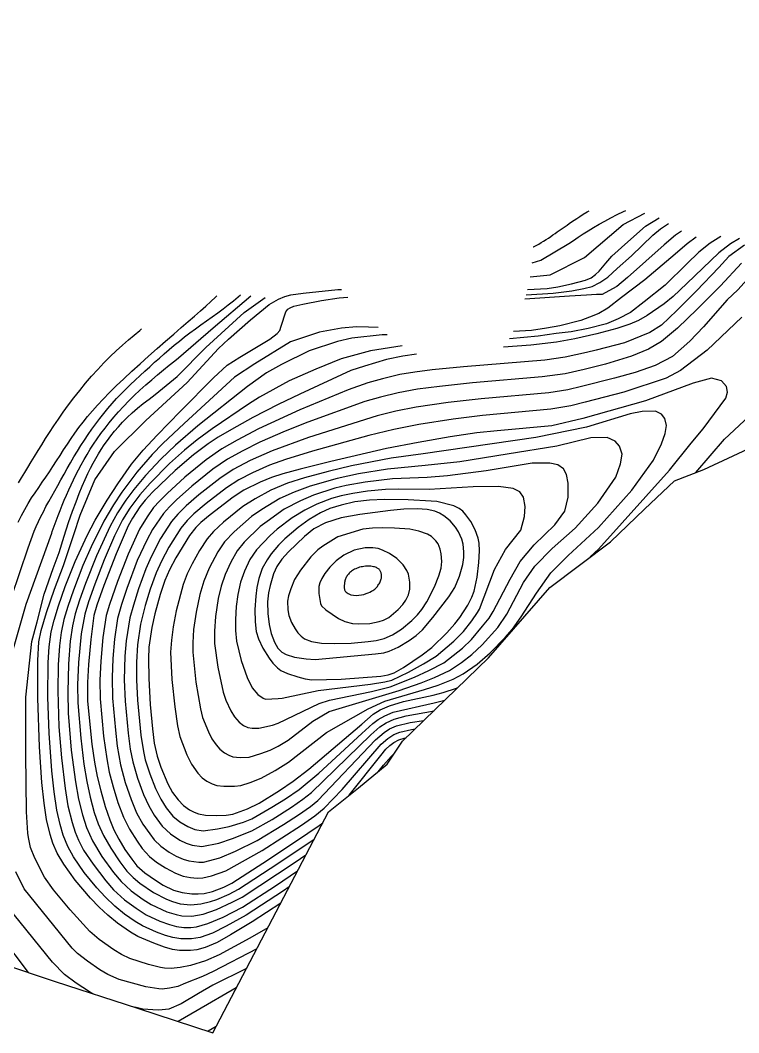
# Model space of a CAD drawing. Header units: metres. Extents: x 241192 to 243846, y 277833 to 281228.
# Drawn here: x 243558.6 to 243693.9, y 280910.8 to 281101.4 of the extents above; entities that cross this region are included whole.
import ezdxf

# ---------------------------------------------------------------- set-up
doc = ezdxf.new("R2010")
doc.units = ezdxf.units.M
for name, color, linetype in [('TERRAIN_BOUNDARY', 6, 'Continuous'), ('TERRAIN_CONTOUR_1M', 3, 'Continuous'), ('TERRAIN_CONTOUR_5M_SUPPLEMENT', 4, 'Continuous')]:
    doc.layers.add(name, color=color, linetype=linetype)

msp = doc.modelspace()

# ---------------------------------------------------------------- linework, layer by layer
at = {"layer": 'TERRAIN_BOUNDARY'}
msp.add_polyline3d([(243544, 280927.58, 0), (243561.37, 280921.7, 0), (243565.16, 280920.47, 0), (243580.64, 280915.43, 0), (243594.87, 280910.8, 0), (243616.61, 280952.38, 0), (243622.29, 280956.89, 0), (243627.68, 280961.34, 0), (243630.57, 280965.67, 0), (243646.75, 280981.35, 0), (243658.31, 280994.64, 0), (243669.7, 281003.24, 0), (243676.15, 281009.38, 0), (243681.74, 281014.7, 0), (243687.27, 281016.83, 0), (243716.77, 281030.58, 0), (243728.57, 281035.67, 0), (243821.35, 281039.45, 0), (243828.96, 281044.24, 0), (243832.35, 281047.7, 0), (243835.78, 281051.19, 0), (243836.87, 281062.37, 0), (243837.29, 281066.58, 0), (243841.03, 281104.74, 0)], dxfattribs=at)
at = {"layer": 'TERRAIN_CONTOUR_1M'}
for points in [[(243654.57, 281053.12, 49), (243658.35, 281053.51, 49), (243664.8, 281056.73, 49), (243672.09, 281062.98, 49), (243676.21, 281065.09, 49)], [(243654.94, 281055.74, 48), (243656.62, 281056.21, 48), (243661.87, 281059.37, 48), (243662.73, 281059.96, 48), (243663.63, 281060.57, 48), (243664.56, 281061.18, 48), (243665.53, 281061.79, 48), (243666.54, 281062.4, 48), (243667.59, 281063, 48), (243668.68, 281063.61, 48), (243669.81, 281064.21, 48), (243670.98, 281064.81, 48), (243672.19, 281065.41, 48), (243672.63, 281065.62, 48)], [(243655.16, 281058.74, 47), (243655.24, 281058.78, 47), (243655.73, 281059.02, 47), (243656.2, 281059.28, 47), (243656.67, 281059.55, 47), (243657.13, 281059.83, 47), (243657.59, 281060.12, 47), (243658.03, 281060.41, 47), (243658.46, 281060.71, 47), (243658.89, 281061, 47), (243659.29, 281061.29, 47), (243659.68, 281061.56, 47), (243660.06, 281061.83, 47), (243660.42, 281062.08, 47), (243660.79, 281062.34, 47), (243661.16, 281062.6, 47), (243661.54, 281062.86, 47), (243661.95, 281063.14, 47), (243662.38, 281063.43, 47), (243662.85, 281063.75, 47), (243663.37, 281064.1, 47), (243663.95, 281064.47, 47), (243664.6, 281064.88, 47), (243665.33, 281065.33, 47), (243665.7, 281065.54, 47)], [(243653.84, 281049.69, 51), (243658.94, 281050.05, 51), (243662.42, 281050.46, 51), (243664.68, 281050.92, 51), (243666.28, 281051.31, 51), (243667.73, 281052.04, 51), (243669.19, 281053.06, 51), (243670.98, 281054.66, 51), (243673.65, 281057.08, 51), (243677.66, 281060.93, 51), (243679.16, 281062.12, 51), (243680.62, 281063.13, 51)], [(243690.48, 281060.71, 54), (243688.47, 281059.42, 54), (243686.35, 281057.73, 54), (243684.07, 281055.56, 54), (243680.01, 281051.55, 54), (243676.08, 281048.4, 54), (243673.46, 281046.41, 54), (243671.18, 281045.2, 54), (243668.99, 281044.28, 54), (243665.5, 281043.35, 54), (243662.34, 281042.77, 54), (243659.46, 281042.42, 54), (243656.07, 281041.91, 54), (243650.71, 281041.41, 54)], [(243685.84, 281060.58, 53), (243684.15, 281059.34, 53), (243681.91, 281057.37, 53), (243676.18, 281052.52, 53), (243671.81, 281049.22, 53), (243669.19, 281047.19, 53), (243667.54, 281046.17, 53), (243665.79, 281045.5, 53), (243664.12, 281044.87, 53), (243660.16, 281043.91, 53), (243657.66, 281043.42, 53), (243654.87, 281043.03, 53), (243651.48, 281042.79, 53)], [(243683.07, 281061.73, 52), (243681.95, 281060.95, 52), (243679.79, 281059.14, 52), (243672.93, 281052.96, 52), (243670.94, 281051.31, 52), (243669.43, 281050.47, 52), (243668.12, 281049.76, 52), (243667.06, 281049.78, 52), (243665.21, 281049.67, 52), (243661.98, 281049.44, 52), (243653.62, 281048.88, 52)], [(243694.93, 281059.06, 56), (243692.02, 281056.96, 56), (243690.14, 281054.89, 56), (243685.88, 281050.44, 56), (243682.2, 281046.76, 56), (243679.29, 281043.99, 56), (243677.1, 281042.63, 56), (243672.38, 281040.7, 56), (243667.02, 281039.31, 56), (243665.23, 281038.85, 56), (243661.16, 281037.98, 56), (243657.35, 281037.44, 56), (243642.04, 281036.15, 56), (243636.13, 281035.59, 56), (243632.89, 281035.18, 56), (243630.03, 281034.69, 56), (243626.81, 281033.93, 56), (243624.04, 281033.14, 56), (243620.31, 281031.8, 56), (243611.26, 281028.06, 56), (243603.46, 281024.48, 56), (243599.41, 281022.35, 56), (243596.54, 281020.7, 56), (243593.6, 281018.65, 56), (243589.55, 281015.36, 56), (243586.23, 281012.3, 56), (243584.81, 281010.9, 56), (243583.7, 281009.66, 56), (243582.47, 281007.93, 56), (243581.03, 281005.58, 56), (243578.89, 281000.9, 56), (243576.88, 280995.75, 56), (243575.38, 280991.44, 56), (243574.78, 280989.35, 56), (243574.14, 280985.21, 56), (243573.75, 280980.73, 56), (243573.57, 280977.16, 56), (243573.61, 280973.65, 56), (243574.27, 280966.65, 56), (243574.87, 280962.36, 56), (243575.36, 280959.83, 56), (243576.07, 280957.07, 56), (243576.98, 280954.15, 56), (243578.03, 280951.4, 56), (243579.16, 280949.14, 56), (243580.58, 280946.86, 56), (243581.57, 280945.46, 56), (243582.93, 280943.99, 56), (243584.24, 280942.91, 56), (243585.91, 280941.82, 56), (243587.81, 280940.82, 56), (243589.27, 280940.29, 56), (243590.65, 280940.04, 56), (243591.93, 280939.93, 56), (243592.97, 280939.97, 56), (243594.61, 280940.33, 56), (243597.27, 280941.31, 56), (243604.13, 280945.11, 56), (243611.52, 280949.88, 56), (243614.05, 280951.63, 56), (243615.82, 280953.08, 56), (243619.17, 280956.59, 56), (243626.53, 280965.11, 56), (243627.78, 280966.21, 56), (243628.95, 280966.93, 56), (243630.08, 280967.39, 56), (243632.28, 280967.89, 56), (243632.96, 280967.99, 56)], [(243694.41, 281055.66, 57), (243690.4, 281051.41, 57), (243686.01, 281047.02, 57), (243682.33, 281043.41, 57), (243679.29, 281040.96, 57), (243676.9, 281039.47, 57), (243673.68, 281038.18, 57), (243668.76, 281036.66, 57), (243664.73, 281035.65, 57), (243661.17, 281034.86, 57), (243656.85, 281034.26, 57), (243643.76, 281033.12, 57), (243637.53, 281032.48, 57), (243633.4, 281031.93, 57), (243629.72, 281031.26, 57), (243626.43, 281030.46, 57), (243623.46, 281029.62, 57), (243612.76, 281025.72, 57), (243608.46, 281024.04, 57), (243603.71, 281022, 57), (243600.48, 281020.36, 57), (243597.61, 281018.77, 57), (243594.88, 281016.9, 57), (243590.89, 281013.71, 57), (243588.01, 281011.11, 57), (243586.68, 281009.82, 57), (243585.54, 281008.53, 57), (243583.51, 281005.52, 57), (243582.41, 281003.56, 57), (243580.63, 280999.68, 57), (243578.65, 280994.42, 57), (243577.65, 280991.39, 57), (243576.93, 280988.81, 57), (243576.33, 280984.91, 57), (243576.02, 280981.26, 57), (243575.89, 280977.67, 57), (243575.95, 280973.81, 57), (243576.5, 280967.79, 57), (243576.85, 280964.77, 57), (243577.47, 280961.24, 57), (243578.37, 280957.89, 57), (243579.46, 280954.7, 57), (243580.49, 280952.23, 57), (243581.69, 280950.08, 57), (243582.98, 280948.22, 57), (243583.83, 280947.14, 57), (243585.08, 280945.94, 57), (243586.66, 280944.82, 57), (243587.96, 280944.06, 57), (243589.25, 280943.47, 57), (243590.34, 280943.14, 57), (243592.2, 280942.91, 57), (243593.09, 280942.92, 57), (243596.14, 280943.76, 57), (243599.09, 280945, 57), (243603.18, 280946.98, 57), (243608.14, 280950, 57), (243610.99, 280951.85, 57), (243613.25, 280953.42, 57), (243614.62, 280954.55, 57), (243625.5, 280965.93, 57), (243627.11, 280967.35, 57), (243628.13, 280968, 57), (243629.43, 280968.57, 57), (243632.02, 280969.23, 57), (243634.6, 280969.58, 57)], [(243696.09, 281053.29, 58), (243693.7, 281050.67, 58), (243691.71, 281048.76, 58), (243687.24, 281043.68, 58), (243684.65, 281040.99, 58), (243681.42, 281038.12, 58), (243678.13, 281036.44, 58), (243674.39, 281035.08, 58), (243670.49, 281034.02, 58), (243664.25, 281032.43, 58), (243661.71, 281031.84, 58), (243658.1, 281031.29, 58), (243645.38, 281030.11, 58), (243639.18, 281029.43, 58), (243633.11, 281028.55, 58), (243629.31, 281027.8, 58), (243625.76, 281026.94, 58), (243612.85, 281022.88, 58), (243606.03, 281020.36, 58), (243601.88, 281018.53, 58), (243598.68, 281016.84, 58), (243596.16, 281015.15, 58), (243592.23, 281012.06, 58), (243589.85, 281009.97, 58), (243588.27, 281008.44, 58), (243587.07, 281007.03, 58), (243585.02, 281003.83, 58), (243583.25, 281000.4, 58), (243582.24, 280998.15, 58), (243580.87, 280994.37, 58), (243579.89, 280991.28, 58), (243579.25, 280988.94, 58), (243578.52, 280984.61, 58), (243578.28, 280981.71, 58), (243578.18, 280977.23, 58), (243578.33, 280973.21, 58), (243578.91, 280967.17, 58), (243579.3, 280964.18, 58), (243579.76, 280961.81, 58), (243580.67, 280958.72, 58), (243581.81, 280955.63, 58), (243582.77, 280953.49, 58), (243583.79, 280951.77, 58), (243585.33, 280949.68, 58), (243586.86, 280948.22, 58), (243588.62, 280947.07, 58), (243589.84, 280946.47, 58), (243590.95, 280946.1, 58), (243592.78, 280945.87, 58), (243595.99, 280946.51, 58), (243598.54, 280947.35, 58), (243602.22, 280948.84, 58), (243606.01, 280950.97, 58), (243609.63, 280953.25, 58), (243611.8, 280954.75, 58), (243613.43, 280956.02, 58), (243624.6, 280966.89, 58), (243626.27, 280968.36, 58), (243627.51, 280969.17, 58), (243628.99, 280969.82, 58), (243631.23, 280970.45, 58), (243636.49, 280971.41, 58)], [(243556.93, 280992.77, 47), (243560.1, 281002.1, 47), (243561.21, 281005.21, 47), (243561.59, 281006.12, 47), (243562.01, 281007.03, 47), (243562.46, 281007.96, 47), (243562.94, 281008.89, 47), (243563.44, 281009.85, 47), (243563.97, 281010.81, 47), (243564.52, 281011.8, 47), (243565.08, 281012.81, 47), (243565.66, 281013.84, 47), (243566.24, 281014.89, 47), (243566.84, 281015.96, 47), (243567.45, 281017.03, 47), (243568.08, 281018.11, 47), (243568.71, 281019.19, 47), (243569.36, 281020.26, 47), (243570.02, 281021.33, 47), (243570.7, 281022.38, 47), (243571.39, 281023.41, 47), (243572.1, 281024.43, 47), (243572.82, 281025.43, 47), (243573.56, 281026.41, 47), (243574.32, 281027.38, 47), (243575.11, 281028.33, 47), (243575.91, 281029.26, 47), (243576.74, 281030.18, 47), (243577.59, 281031.07, 47), (243578.46, 281031.96, 47), (243579.34, 281032.82, 47), (243580.24, 281033.68, 47), (243581.14, 281034.53, 47), (243582.05, 281035.36, 47), (243582.96, 281036.19, 47), (243583.87, 281037.01, 47), (243584.79, 281037.82, 47), (243585.71, 281038.63, 47), (243586.65, 281039.43, 47), (243587.59, 281040.22, 47), (243588.55, 281041.01, 47), (243589.53, 281041.79, 47), (243590.54, 281042.56, 47), (243591.57, 281043.32, 47), (243592.61, 281044.08, 47), (243593.67, 281044.83, 47), (243594.72, 281045.58, 47), (243595.76, 281046.33, 47), (243596.78, 281047.08, 47), (243597.76, 281047.83, 47), (243598.71, 281048.58, 47), (243599.62, 281049.34, 47), (243600.05, 281049.72, 47)], [(243557.19, 280982.69, 48), (243559.69, 280991.5, 48), (243564.52, 281004.84, 48), (243564.63, 281005.18, 48), (243564.97, 281006.19, 48), (243565.33, 281007.18, 48), (243565.7, 281008.16, 48), (243566.08, 281009.14, 48), (243566.47, 281010.11, 48), (243566.88, 281011.07, 48), (243567.29, 281012.03, 48), (243567.72, 281012.98, 48), (243568.16, 281013.93, 48), (243568.61, 281014.89, 48), (243569.08, 281015.84, 48), (243569.57, 281016.79, 48), (243570.08, 281017.74, 48), (243570.61, 281018.7, 48), (243571.17, 281019.67, 48), (243571.77, 281020.64, 48), (243572.4, 281021.63, 48), (243573.08, 281022.62, 48), (243573.79, 281023.62, 48), (243574.55, 281024.63, 48), (243575.36, 281025.65, 48), (243576.2, 281026.67, 48), (243577.1, 281027.69, 48), (243578.04, 281028.71, 48), (243579.02, 281029.73, 48), (243580.06, 281030.75, 48), (243581.13, 281031.76, 48), (243582.23, 281032.75, 48), (243583.34, 281033.73, 48), (243584.46, 281034.67, 48), (243585.56, 281035.59, 48), (243586.65, 281036.46, 48), (243587.71, 281037.3, 48), (243588.4, 281037.83, 48), (243594.89, 281043.53, 48), (243602.03, 281049.52, 48)], [(243558.2, 281006.92, 46), (243558.82, 281008.17, 46), (243559.45, 281009.33, 46), (243560.09, 281010.43, 46), (243560.74, 281011.47, 46), (243561.4, 281012.47, 46), (243562.07, 281013.45, 46), (243562.74, 281014.42, 46), (243563.4, 281015.4, 46), (243564.07, 281016.4, 46), (243564.74, 281017.42, 46), (243565.4, 281018.46, 46), (243566.08, 281019.5, 46), (243566.76, 281020.55, 46), (243567.46, 281021.6, 46), (243568.17, 281022.64, 46), (243568.9, 281023.68, 46), (243569.65, 281024.72, 46), (243570.44, 281025.75, 46), (243571.27, 281026.79, 46), (243572.17, 281027.86, 46), (243573.14, 281028.96, 46), (243574.21, 281030.1, 46), (243575.37, 281031.31, 46), (243576.66, 281032.58, 46), (243578.07, 281033.92, 46), (243579.58, 281035.32, 46), (243581.15, 281036.75, 46), (243582.76, 281038.19, 46), (243584.37, 281039.62, 46), (243585.96, 281041, 46), (243587.48, 281042.32, 46), (243588.9, 281043.56, 46), (243590.21, 281044.69, 46), (243591.4, 281045.73, 46), (243592.5, 281046.69, 46), (243593.52, 281047.6, 46), (243594.47, 281048.46, 46), (243595.38, 281049.3, 46), (243595.61, 281049.52, 46)], [(243605.21, 280930.57, 49), (243601.8, 280928.59, 49), (243596.07, 280925.47, 49), (243593.44, 280924.32, 49), (243590.66, 280923.46, 49), (243588.73, 280923.06, 49), (243587.01, 280922.89, 49), (243585.73, 280922.96, 49), (243585, 280923.07, 49), (243582.74, 280923.66, 49), (243579.2, 280924.81, 49), (243577.67, 280925.52, 49), (243576.19, 280926.4, 49), (243573.43, 280928.34, 49), (243571.72, 280929.84, 49), (243568, 280933.97, 49), (243564.85, 280937.73, 49), (243563.14, 280940.07, 49), (243561.31, 280943.64, 49), (243560.55, 280945.7, 49), (243560.12, 280947.54, 49), (243560.02, 280948.37, 49), (243559.8, 280952.39, 49), (243559.65, 280963.22, 49), (243559.65, 280973.96, 49), (243560.8, 280984.43, 49), (243561.79, 280988.18, 49), (243563.12, 280993.36, 49), (243564.79, 280998.21, 49), (243565.9, 281001.21, 49), (243566.84, 281004.28, 49), (243567.67, 281006.83, 49), (243568.42, 281008.96, 49), (243569.09, 281010.76, 49), (243569.7, 281012.31, 49), (243570.28, 281013.69, 49), (243570.81, 281014.94, 49), (243571.33, 281016.06, 49), (243571.83, 281017.09, 49), (243572.32, 281018.04, 49), (243572.82, 281018.93, 49), (243573.33, 281019.79, 49), (243573.85, 281020.63, 49), (243574.41, 281021.47, 49), (243575.01, 281022.32, 49), (243575.64, 281023.17, 49), (243576.32, 281024.02, 49), (243577.06, 281024.88, 49), (243577.86, 281025.74, 49), (243578.72, 281026.61, 49), (243579.65, 281027.48, 49), (243580.66, 281028.36, 49), (243581.73, 281029.23, 49), (243582.84, 281030.09, 49), (243583.97, 281030.94, 49), (243588.13, 281034.31, 49), (243593.51, 281039.83, 49), (243600.72, 281046.36, 49), (243604.7, 281049.19, 49)], [(243609.23, 280938.27, 51), (243608.15, 280937.53, 51), (243601.13, 280932.95, 51), (243597.38, 280930.85, 51), (243594.78, 280929.58, 51), (243592.49, 280928.76, 51), (243590.86, 280928.49, 51), (243588.83, 280928.5, 51), (243587.33, 280928.73, 51), (243585.94, 280929.14, 51), (243584.27, 280929.76, 51), (243581.59, 280930.95, 51), (243580.21, 280931.77, 51), (243578.24, 280933.13, 51), (243576.37, 280934.64, 51), (243574.55, 280936.36, 51), (243572.98, 280938.11, 51), (243570.65, 280941, 51), (243568.61, 280943.93, 51), (243567.55, 280945.85, 51), (243566.67, 280948, 51), (243566.09, 280950.03, 51), (243565.49, 280952.73, 51), (243564.98, 280956.14, 51), (243564.55, 280960.1, 51), (243564.02, 280967.19, 51), (243563.79, 280973.98, 51), (243563.83, 280980.48, 51), (243564.01, 280983.42, 51), (243564.4, 280986.25, 51), (243564.95, 280988.5, 51), (243565.79, 280991.19, 51), (243567.04, 280994.81, 51), (243568.92, 280999.54, 51), (243571.21, 281004.43, 51), (243572.72, 281007.27, 51), (243574.93, 281011.03, 51), (243576.94, 281014.11, 51), (243579.56, 281017.82, 51), (243581.76, 281020.46, 51), (243584.38, 281023.29, 51), (243588.76, 281027.79, 51), (243594.98, 281034.12, 51), (243597.52, 281036.48, 51), (243599.94, 281038, 51), (243605.56, 281041.38, 51), (243606.98, 281042.41, 51), (243607.45, 281043.02, 51), (243607.71, 281043.79, 51), (243608.57, 281046.51, 51), (243608.95, 281046.99, 51), (243609.4, 281047.29, 51), (243610.09, 281047.56, 51), (243611.8, 281047.96, 51), (243615.29, 281048.63, 51), (243618.63, 281049.14, 51), (243620.27, 281049.27, 51)], [(243694.42, 281045.49, 59), (243687.89, 281039.31, 59), (243682.88, 281035.46, 59), (243680.19, 281034.02, 59), (243672.2, 281031.41, 59), (243664.94, 281029.48, 59), (243662.24, 281028.82, 59), (243658.47, 281028.21, 59), (243645.62, 281026.97, 59), (243640.08, 281026.3, 59), (243633.61, 281025.29, 59), (243628.93, 281024.36, 59), (243624.19, 281023.23, 59), (243613.64, 281020.29, 59), (243608.56, 281018.69, 59), (243605.5, 281017.65, 59), (243602.33, 281016.22, 59), (243599.76, 281014.91, 59), (243597.44, 281013.4, 59), (243593.57, 281010.41, 59), (243591.29, 281008.46, 59), (243590.04, 281007.26, 59), (243588.82, 281005.8, 59), (243586.58, 281002.24, 59), (243585.18, 280999.58, 59), (243584.17, 280997.36, 59), (243583.06, 280994.29, 59), (243582.12, 280991.22, 59), (243581.25, 280987.73, 59), (243580.64, 280983.83, 59), (243580.48, 280980.57, 59), (243580.48, 280977.27, 59), (243580.67, 280973.39, 59), (243581.29, 280966.8, 59), (243581.77, 280963.72, 59), (243582.1, 280962.15, 59), (243582.97, 280959.54, 59), (243584.05, 280956.8, 59), (243585.04, 280954.76, 59), (243586.09, 280953.14, 59), (243587.35, 280951.6, 59), (243588.64, 280950.5, 59), (243590.12, 280949.62, 59), (243591.44, 280949.08, 59), (243593.02, 280948.84, 59), (243595.75, 280949.16, 59), (243597.93, 280949.61, 59), (243600.61, 280950.47, 59), (243602.17, 280951.08, 59), (243605.97, 280953.24, 59), (243608.55, 280954.85, 59), (243611.11, 280956.61, 59), (243614.82, 280959.7, 59), (243622.91, 280967.13, 59), (243625, 280969.01, 59), (243625.96, 280969.77, 59), (243627.21, 280970.49, 59), (243628.82, 280971.16, 59), (243636.54, 280972.9, 59), (243638.52, 280973.38, 59)], [(243626, 281043.56, 52), (243624.14, 281043.64, 52), (243621.89, 281043.66, 52), (243619.08, 281043.43, 52), (243614.93, 281042.71, 52), (243609.49, 281040.87, 52), (243602.74, 281036.73, 52), (243598.9, 281034.19, 52), (243589.43, 281025.5, 52), (243585.43, 281021.71, 52), (243583.42, 281019.63, 52), (243580.55, 281016.34, 52), (243577.73, 281012.59, 52), (243576.13, 281010.19, 52), (243574.33, 281007.11, 52), (243571.95, 281002.29, 52), (243570.38, 280998.75, 52), (243568.59, 280994.1, 52), (243567.54, 280991.04, 52), (243566.81, 280988.58, 52), (243566.29, 280986.14, 52), (243565.96, 280983.65, 52), (243565.74, 280980.07, 52), (243565.66, 280975.19, 52), (243565.86, 280968.41, 52), (243566.34, 280962.58, 52), (243567.02, 280956.8, 52), (243567.58, 280953.54, 52), (243568.34, 280950.37, 52), (243568.91, 280948.56, 52), (243569.55, 280947.03, 52), (243570.52, 280945.2, 52), (243572.31, 280942.51, 52), (243574.69, 280939.4, 52), (243576.16, 280937.72, 52), (243578.24, 280935.82, 52), (243580.39, 280934.23, 52), (243582.27, 280933.03, 52), (243584.88, 280931.83, 52), (243586.67, 280931.16, 52), (243588, 280930.79, 52), (243589.36, 280930.64, 52), (243590.72, 280930.63, 52), (243591.76, 280930.74, 52), (243593.89, 280931.34, 52), (243596.77, 280932.56, 52), (243600.45, 280934.47, 52), (243606.62, 280938.46, 52), (243610.82, 280941.31, 52)], [(243558.26, 281014.35, 44), (243558.85, 281015.29, 44), (243559.45, 281016.25, 44), (243560.05, 281017.24, 44), (243560.67, 281018.25, 44), (243561.3, 281019.3, 44), (243561.95, 281020.38, 44), (243562.63, 281021.49, 44), (243563.35, 281022.64, 44), (243564.11, 281023.83, 44), (243564.91, 281025.06, 44), (243565.78, 281026.33, 44), (243566.7, 281027.64, 44), (243567.68, 281028.99, 44), (243568.71, 281030.35, 44), (243569.78, 281031.71, 44), (243570.89, 281033.06, 44), (243572.02, 281034.39, 44), (243573.17, 281035.68, 44), (243574.34, 281036.92, 44), (243575.51, 281038.09, 44), (243576.68, 281039.2, 44), (243577.83, 281040.25, 44), (243578.96, 281041.23, 44), (243580.04, 281042.15, 44), (243581.08, 281043.01, 44), (243581.44, 281043.31, 44)], [(243627.66, 281042.2, 53), (243626.7, 281042.18, 53), (243621.02, 281041.57, 53), (243618.34, 281040.93, 53), (243612.99, 281039.15, 53), (243607.77, 281036.6, 53), (243604.97, 281035.01, 53), (243601.4, 281032.45, 53), (243592.05, 281025.06, 53), (243587.82, 281021.42, 53), (243585.07, 281018.81, 53), (243582.18, 281015.7, 53), (243579.96, 281013.07, 53), (243578.45, 281011.05, 53), (243576.91, 281008.66, 53), (243575.5, 281006.14, 53), (243572.94, 281000.56, 53), (243570.85, 280995.35, 53), (243569.74, 280992.26, 53), (243568.94, 280989.69, 53), (243568.42, 280987.4, 53), (243567.97, 280984.49, 53), (243567.65, 280980.27, 53), (243567.52, 280974.89, 53), (243567.62, 280970.94, 53), (243568.21, 280964.01, 53), (243568.98, 280958.02, 53), (243569.58, 280954.79, 53), (243570.31, 280951.8, 53), (243571.05, 280949.45, 53), (243572.17, 280946.94, 53), (243573.97, 280944.01, 53), (243576.17, 280940.97, 53), (243577.57, 280939.29, 53), (243579.48, 280937.54, 53), (243581.75, 280935.89, 53), (243583.22, 280934.97, 53), (243586.21, 280933.58, 53), (243587.92, 280933.04, 53), (243589.03, 280932.84, 53), (243590.91, 280932.76, 53), (243593.03, 280933.15, 53), (243595.55, 280934, 53), (243598.51, 280935.36, 53), (243600.39, 280936.34, 53), (243610.36, 280942.92, 53), (243612.38, 280944.29, 53)], [(243630.5, 281040.13, 54), (243624.52, 281039.15, 54), (243619.04, 281037.69, 54), (243614.27, 281035.71, 54), (243609.24, 281033.55, 54), (243603.64, 281030.42, 54), (243601.54, 281029.14, 54), (243594.72, 281024.49, 54), (243591.92, 281022.42, 54), (243589.53, 281020.48, 54), (243586.72, 281017.98, 54), (243583.03, 281014.27, 54), (243581.08, 281012.09, 54), (243579.21, 281009.56, 54), (243577.87, 281007.38, 54), (243576.36, 281004.32, 54), (243574.41, 280999.82, 54), (243572.61, 280995.23, 54), (243571.43, 280991.91, 54), (243570.74, 280989.62, 54), (243570.08, 280985.91, 54), (243569.57, 280980.48, 54), (243569.4, 280976.27, 54), (243569.41, 280972.9, 54), (243569.99, 280966.25, 54), (243570.58, 280961.35, 54), (243571.12, 280958.12, 54), (243571.76, 280955.17, 54), (243572.54, 280952.27, 54), (243573.27, 280950.1, 54), (243574.24, 280947.92, 54), (243575.63, 280945.52, 54), (243577.34, 280942.99, 54), (243578.65, 280941.25, 54), (243579.87, 280940, 54), (243581.1, 280938.95, 54), (243583.68, 280937.2, 54), (243586.11, 280935.95, 54), (243587.23, 280935.49, 54), (243588.69, 280935.07, 54), (243590.73, 280934.88, 54), (243592.61, 280935.08, 54), (243594.4, 280935.51, 54), (243595.6, 280935.88, 54), (243597.91, 280936.89, 54), (243599.7, 280937.83, 54), (243607.06, 280942.64, 54), (243613.94, 280947.27, 54)], [(243685.81, 281016.27, 59), (243691.16, 281022.57, 59), (243702.44, 281033.03, 59)], [(243634.43, 281019.79, 61), (243628.4, 281018.95, 61), (243620.96, 281017.5, 61), (243616.55, 281016.48, 61), (243612.1, 281015.26, 61), (243608.92, 281014.24, 61), (243605.8, 281012.96, 61), (243602.79, 281011.31, 61), (243600.52, 281009.88, 61), (243596.85, 281006.9, 61), (243594.95, 281005.15, 61), (243593.78, 281003.81, 61), (243592.36, 281001.59, 61), (243590.96, 280999.07, 61), (243590.03, 280997.17, 61), (243589.26, 280995.19, 61), (243587.94, 280990.22, 61), (243587.38, 280987.22, 61), (243587.04, 280984.68, 61), (243586.89, 280982.45, 61), (243587.15, 280977.31, 61), (243587.67, 280972.15, 61), (243588.18, 280968.56, 61), (243588.64, 280966.55, 61), (243589.98, 280963.1, 61), (243590.83, 280961.36, 61), (243592.01, 280959.69, 61), (243592.87, 280958.79, 61), (243593.72, 280958.16, 61), (243594.75, 280957.63, 61), (243595.63, 280957.35, 61), (243596.9, 280957.2, 61), (243598.91, 280957.2, 61), (243600.14, 280957.35, 61), (243601.87, 280957.9, 61), (243603.96, 280958.73, 61), (243606.6, 280960.16, 61), (243609.08, 280961.75, 61), (243616.23, 280967.35, 61), (243624.07, 280971.8, 61), (243627.21, 280973.22, 61), (243634.73, 280975.42, 61), (243637.29, 280976.24, 61), (243640.12, 280977.34, 61), (243641.99, 280978.36, 61), (243644.59, 280980.18, 61), (243647.09, 280982.33, 61), (243649.88, 280985.2, 61), (243651.24, 280986.78, 61), (243652.91, 280989.13, 61), (243655.77, 280993.55, 61), (243658.51, 280997.4, 61), (243661.76, 281000.65, 61), (243667.45, 281005.93, 61), (243673.74, 281012.93, 61), (243677.81, 281018.61, 61), (243679.33, 281021.65, 61), (243680.04, 281023.58, 61), (243680.24, 281025.1, 61), (243679.94, 281026.42, 61), (243679.33, 281027.23, 61), (243678.21, 281027.84, 61), (243675.67, 281027.74, 61), (243673.44, 281027.34, 61), (243665.21, 281024.8, 61), (243655.67, 281022.87, 61), (243634.43, 281019.79, 61)], [(243634.81, 281017.56, 62), (243627.72, 281016.92, 62), (243622.25, 281016, 62), (243618.25, 281015.17, 62), (243613.16, 281013.69, 62), (243610.16, 281012.59, 62), (243607.49, 281011.38, 62), (243604.09, 281009.32, 62), (243602.13, 281007.99, 62), (243598.89, 281005.13, 62), (243597.04, 281003.2, 62), (243595.76, 281001.31, 62), (243594.17, 280998.26, 62), (243593.13, 280995.83, 62), (243592.38, 280993.31, 62), (243591.72, 280989.99, 62), (243591.24, 280986.73, 62), (243591.06, 280984.21, 62), (243591.06, 280982.42, 62), (243591.64, 280976.78, 62), (243592.5, 280971.75, 62), (243592.9, 280970.17, 62), (243594.02, 280967.42, 62), (243594.67, 280966.11, 62), (243595.45, 280965.01, 62), (243596.19, 280964.16, 62), (243597.05, 280963.49, 62), (243597.88, 280963.05, 62), (243598.63, 280962.77, 62), (243599.98, 280962.64, 62), (243601.71, 280962.71, 62), (243603.88, 280963.35, 62), (243605.67, 280964, 62), (243607.14, 280964.74, 62), (243609.04, 280965.91, 62), (243613.69, 280969.45, 62), (243616.74, 280971.29, 62), (243629.92, 280975.26, 62), (243634.1, 280976.7, 62), (243636.56, 280977.68, 62), (243639.43, 280978.98, 62), (243641.64, 280980.49, 62), (243643.61, 280982.03, 62), (243645.53, 280983.82, 62), (243648.48, 280987.11, 62), (243650.22, 280989.62, 62), (243653.33, 280995.58, 62), (243655.47, 280998.62, 62), (243658.72, 281001.97, 62), (243663.08, 281005.82, 62), (243667.35, 281010.49, 62), (243670.7, 281015.36, 62), (243671.61, 281017.9, 62), (243671.92, 281019.73, 62), (243671.41, 281021.25, 62), (243670.6, 281022.16, 62), (243669.07, 281022.87, 62), (243666.03, 281022.77, 62), (243659.63, 281021.25, 62), (243650.29, 281019.73, 62), (243641.35, 281018.3, 62), (243634.81, 281017.56, 62)], [(243635.2, 281015.33, 63), (243628.68, 281015.06, 63), (243623.56, 281014.45, 63), (243619.96, 281013.82, 63), (243617.83, 281013.32, 63), (243613.79, 281012.01, 63), (243611.36, 281010.95, 63), (243608.31, 281009.39, 63), (243605.05, 281007.07, 63), (243603.75, 281006.1, 63), (243600.76, 281003.18, 63), (243599.42, 281001.54, 63), (243598.21, 280999.41, 63), (243597.17, 280997.04, 63), (243596.39, 280994.87, 63), (243595.85, 280992.58, 63), (243595.38, 280989.15, 63), (243595.16, 280986.4, 63), (243595.16, 280984.08, 63), (243595.78, 280979.61, 63), (243596.82, 280974.94, 63), (243597.32, 280973.39, 63), (243598.22, 280971.4, 63), (243598.94, 280970.27, 63), (243599.8, 280969.27, 63), (243600.64, 280968.67, 63), (243601.43, 280968.26, 63), (243602.28, 280968.11, 63), (243603.5, 280968.12, 63), (243606.09, 280968.73, 63), (243607.14, 280969.07, 63), (243614.84, 280972.78, 63), (243616.82, 280973.4, 63), (243624.72, 280975.02, 63), (243628.24, 280975.93, 63), (243632.83, 280977.71, 63), (243635.49, 280978.97, 63), (243638.34, 280980.45, 63), (243641.84, 280983.23, 63), (243643.54, 280984.85, 63), (243645.65, 280987.33, 63), (243646.85, 280988.86, 63), (243647.61, 280990.1, 63), (243650.8, 280996.18, 63), (243652.72, 280999.53, 63), (243655.37, 281002.68, 63), (243659.22, 281006.43, 63), (243661.15, 281008.97, 63), (243661.76, 281011.61, 63), (243661.76, 281014.25, 63), (243661.46, 281015.87, 63), (243660.85, 281016.99, 63), (243659.83, 281017.7, 63), (243658.31, 281018, 63), (243654.96, 281018, 63), (243646.33, 281016.58, 63), (243639.02, 281015.67, 63), (243635.2, 281015.33, 63)], [(243635.58, 281013.1, 64), (243629.87, 281013.12, 64), (243627.33, 281013.07, 64), (243623.95, 281012.74, 64), (243621.21, 281012.34, 64), (243619.03, 281011.88, 64), (243617.18, 281011.35, 64), (243614.42, 281010.32, 64), (243612.17, 281009.18, 64), (243609.81, 281007.76, 64), (243606.99, 281005.58, 64), (243605.62, 281004.44, 64), (243603.1, 281001.69, 64), (243601.8, 280999.87, 64), (243600.79, 280997.68, 64), (243600.08, 280995.6, 64), (243599.53, 280993.28, 64), (243599.24, 280991.06, 64), (243599.09, 280988.61, 64), (243599.12, 280986.54, 64), (243599.28, 280984.54, 64), (243600.19, 280980.89, 64), (243601.3, 280977.67, 64), (243602.26, 280975.74, 64), (243603.3, 280974.48, 64), (243604.32, 280973.77, 64), (243604.74, 280973.58, 64), (243607.16, 280973.74, 64), (243607.89, 280973.81, 64), (243614.71, 280975.2, 64), (243624.56, 280976.4, 64), (243627.22, 280976.88, 64), (243628.55, 280977.19, 64), (243631.66, 280978.66, 64), (243634.5, 280980.24, 64), (243636.9, 280981.71, 64), (243640.21, 280984.53, 64), (243642.03, 280986.36, 64), (243643.61, 280988.37, 64), (243644.7, 280989.89, 64), (243645.08, 280990.57, 64), (243647.85, 280998.01, 64), (243649.98, 281001.77, 64), (243652.83, 281005.42, 64), (243653.54, 281007.96, 64), (243653.64, 281009.88, 64), (243653.33, 281011.61, 64), (243652.62, 281012.62, 64), (243651.4, 281013.23, 64), (243648.66, 281013.64, 64), (243643.89, 281013.54, 64), (243635.58, 281013.1, 64)], [(243616.07, 281006.81, 66), (243613.85, 281005.65, 66), (243612.09, 281004.2, 66), (243609.09, 281001.33, 66), (243607.82, 280999.95, 66), (243606.87, 280998.57, 66), (243606.26, 280997.18, 66), (243605.62, 280995.01, 66), (243605.31, 280993.64, 66), (243605.16, 280991.92, 66), (243605.21, 280989.71, 66), (243605.44, 280987.66, 66), (243605.85, 280985.97, 66), (243606.44, 280984.35, 66), (243607.11, 280983.22, 66), (243607.81, 280982.45, 66), (243608.66, 280981.98, 66), (243610.2, 280981.51, 66), (243612.41, 280981.19, 66), (243614.11, 280981.09, 66), (243625.5, 280982.11, 66), (243627.05, 280982.34, 66), (243628.07, 280982.63, 66), (243629.75, 280983.38, 66), (243631.81, 280984.63, 66), (243633.13, 280985.58, 66), (243634.32, 280986.65, 66), (243636.26, 280988.95, 66), (243639.27, 280992.84, 66), (243640.39, 280994.64, 66), (243641.3, 280996.73, 66), (243641.89, 280998.93, 66), (243642.08, 281000.28, 66), (243642.11, 281001.36, 66), (243641.95, 281002.77, 66), (243641.7, 281003.72, 66), (243641.11, 281005.11, 66), (243640.56, 281005.97, 66), (243639.52, 281007.14, 66), (243638.33, 281008.1, 66), (243637.5, 281008.6, 66), (243636.63, 281008.97, 66), (243635.21, 281009.31, 66), (243633.35, 281009.43, 66), (243630.78, 281009.39, 66), (243628.28, 281009.12, 66), (243622.54, 281008.36, 66), (243619.03, 281007.74, 66), (243616.07, 281006.81, 66)], [(243618.05, 281003.99, 67), (243615.55, 281002.41, 67), (243614.6, 281001.7, 67), (243613.29, 281000.41, 67), (243611.38, 280997.91, 67), (243610.23, 280996.1, 67), (243609.51, 280994.4, 67), (243609.11, 280993.06, 67), (243608.93, 280992.03, 67), (243608.99, 280990.43, 67), (243609.18, 280989.37, 67), (243609.65, 280988.04, 67), (243610.34, 280986.81, 67), (243610.88, 280986.07, 67), (243611.47, 280985.44, 67), (243612.13, 280984.95, 67), (243613.45, 280984.46, 67), (243615.32, 280984.15, 67), (243617.68, 280984.05, 67), (243620.87, 280984.16, 67), (243624.11, 280984.44, 67), (243625.57, 280984.64, 67), (243627.11, 280985.04, 67), (243628.7, 280985.74, 67), (243630.37, 280986.78, 67), (243632.31, 280988.41, 67), (243633.41, 280989.49, 67), (243634.22, 280990.45, 67), (243635.17, 280991.95, 67), (243636.56, 280994.75, 67), (243637.4, 280996.8, 67), (243637.82, 280998.27, 67), (243637.95, 280999.51, 67), (243637.85, 281000.97, 67), (243637.68, 281001.85, 67), (243637.26, 281002.84, 67), (243636.85, 281003.43, 67), (243636.01, 281004.23, 67), (243635.28, 281004.66, 67), (243633.65, 281005.23, 67), (243631.94, 281005.6, 67), (243629.07, 281005.79, 67), (243626.83, 281005.83, 67), (243624.9, 281005.78, 67), (243623.09, 281005.59, 67), (243618.37, 281004.18, 67), (243618.05, 281003.99, 67)], [(243619.54, 281000.72, 67), (243618.05, 280999.67, 67), (243616.87, 280998.46, 67), (243615.94, 280997.25, 67), (243615.4, 280996.34, 67), (243615.01, 280995.52, 67), (243614.82, 280994.8, 67), (243614.81, 280993.48, 67), (243615.14, 280991.63, 67), (243615.33, 280991.18, 67), (243616.1, 280990.4, 67), (243618.5, 280988.78, 67), (243619.7, 280988.24, 67), (243621.14, 280987.85, 67), (243622.27, 280987.75, 67), (243624.39, 280987.87, 67), (243626.17, 280988.19, 67), (243626.98, 280988.45, 67), (243627.96, 280988.98, 67), (243629.77, 280990.5, 67), (243630.6, 280991.41, 67), (243631.18, 280992.22, 67), (243631.68, 280993.26, 67), (243631.92, 280994.3, 67), (243631.92, 280995.61, 67), (243631.66, 280997.1, 67), (243631.37, 280997.85, 67), (243630.66, 280998.89, 67), (243629.48, 281000.06, 67), (243628.14, 281001.04, 67), (243626.77, 281001.68, 67), (243625.96, 281001.94, 67), (243625, 281002.1, 67), (243623.54, 281002.09, 67), (243621.48, 281001.65, 67), (243619.54, 281000.72, 67)], [(243620.84, 280993.23, 68), (243621.32, 280993.15, 68), (243621.85, 280993.12, 68), (243622.35, 280993.15, 68), (243622.83, 280993.22, 68), (243623.27, 280993.33, 68), (243623.69, 280993.46, 68), (243624.07, 280993.62, 68), (243624.42, 280993.77, 68), (243624.72, 280993.93, 68), (243624.97, 280994.07, 68), (243625.17, 280994.2, 68), (243625.34, 280994.32, 68), (243625.48, 280994.44, 68), (243625.6, 280994.56, 68), (243625.71, 280994.68, 68), (243625.83, 280994.83, 68), (243625.94, 280994.99, 68), (243626.06, 280995.16, 68), (243626.16, 280995.34, 68), (243626.26, 280995.52, 68), (243626.35, 280995.71, 68), (243626.43, 280995.89, 68), (243626.49, 280996.07, 68), (243626.55, 280996.24, 68), (243626.58, 280996.4, 68), (243626.61, 280996.55, 68), (243626.62, 280996.7, 68), (243626.62, 280996.85, 68), (243626.62, 280996.99, 68), (243626.6, 280997.13, 68), (243626.57, 280997.26, 68), (243626.53, 280997.4, 68), (243626.49, 280997.52, 68), (243626.43, 280997.64, 68), (243626.37, 280997.75, 68), (243626.3, 280997.86, 68), (243626.22, 280997.95, 68), (243626.14, 280998.05, 68), (243626.04, 280998.13, 68), (243625.93, 280998.21, 68), (243625.8, 280998.29, 68), (243625.64, 280998.36, 68), (243625.47, 280998.42, 68), (243625.28, 280998.48, 68), (243625.08, 280998.53, 68), (243624.85, 280998.58, 68), (243624.62, 280998.61, 68), (243624.37, 280998.62, 68), (243624.11, 280998.63, 68), (243623.84, 280998.63, 68), (243623.57, 280998.61, 68), (243623.29, 280998.58, 68), (243623.02, 280998.54, 68), (243622.75, 280998.49, 68), (243622.49, 280998.42, 68), (243622.24, 280998.35, 68), (243622, 280998.26, 68), (243621.77, 280998.16, 68), (243621.55, 280998.06, 68), (243621.34, 280997.94, 68), (243621.15, 280997.82, 68), (243620.97, 280997.69, 68), (243620.8, 280997.56, 68), (243620.64, 280997.43, 68), (243620.5, 280997.29, 68), (243620.37, 280997.15, 68), (243620.25, 280997, 68), (243620.15, 280996.85, 68), (243620.06, 280996.7, 68), (243619.97, 280996.55, 68), (243619.9, 280996.39, 68), (243619.83, 280996.23, 68), (243619.78, 280996.07, 68), (243619.73, 280995.9, 68), (243619.69, 280995.73, 68), (243619.65, 280995.55, 68), (243619.63, 280995.38, 68), (243619.61, 280995.21, 68), (243619.59, 280995.04, 68), (243619.59, 280994.88, 68), (243619.59, 280994.73, 68), (243619.59, 280994.6, 68), (243619.6, 280994.48, 68), (243619.61, 280994.38, 68), (243619.63, 280994.28, 68), (243619.66, 280994.2, 68), (243619.76, 280993.93, 68), (243619.98, 280993.73, 68), (243620.13, 280993.62, 68), (243620.33, 280993.49, 68), (243620.6, 280993.34, 68), (243620.84, 280993.23, 68)], [(243625.98, 280959.94, 54), (243627, 280961.19, 54), (243628.43, 280962.82, 54), (243629.07, 280963.43, 54), (243629.08, 280963.44, 54)], [(243603.13, 280926.59, 48), (243594.89, 280922.34, 48), (243592.91, 280921.38, 48), (243589.71, 280920.15, 48), (243588.28, 280919.54, 48), (243586.68, 280919.17, 48), (243585.32, 280919.03, 48), (243584.7, 280919.06, 48), (243582.21, 280919.46, 48), (243577.2, 280920.83, 48), (243575.09, 280921.76, 48), (243573.58, 280922.67, 48), (243571.24, 280924.25, 48), (243569.37, 280925.72, 48), (243568.37, 280926.7, 48), (243559.34, 280937.9, 48), (243557.75, 280941.08, 48)], [(243572.35, 280918.13, 47), (243571.65, 280918.51, 47), (243569.14, 280920.15, 47), (243566.93, 280921.74, 47), (243564.65, 280924.06, 47), (243556.21, 280934.55, 47)], [(243560.12, 280922.13, 46), (243552.37, 280932.39, 46)], [(243601.19, 280922.9, 47), (243594.86, 280919.73, 47), (243592.17, 280918.19, 47), (243588.89, 280916.22, 47), (243586.56, 280915.24, 47), (243584.68, 280915.04, 47), (243583.55, 280915.12, 47), (243581.69, 280915.26, 47), (243580.16, 280915.59, 47)], [(243599.27, 280919.23, 46), (243591.91, 280915.01, 46), (243588.3, 280912.94, 46)], [(243595.5, 280912.01, 44), (243593.98, 280911.09, 44)]]:
    msp.add_polyline3d(points, dxfattribs=at)
at = {"layer": 'TERRAIN_CONTOUR_5M_SUPPLEMENT'}
for points in [[(243654.09, 281050.75, 50), (243657.78, 281050.92, 50), (243659.8, 281051.23, 50), (243662.36, 281051.78, 50), (243665, 281052.46, 50), (243666.09, 281052.94, 50), (243666.92, 281053.54, 50), (243667.57, 281054.17, 50), (243668.86, 281055.66, 50), (243669.98, 281056.97, 50), (243673.01, 281059.72, 50), (243676.3, 281062.67, 50), (243678.88, 281064.18, 50)], [(243694, 281060.34, 55), (243692.31, 281059.31, 55), (243690.11, 281057.6, 55), (243684.08, 281051.87, 55), (243681.51, 281049.4, 55), (243679.84, 281048.04, 55), (243676.64, 281045.85, 55), (243674.97, 281044.9, 55), (243673.35, 281044.19, 55), (243670.92, 281043.38, 55), (243667.12, 281042.35, 55), (243663.03, 281041.42, 55), (243659.53, 281040.81, 55), (243654.7, 281040.25, 55), (243649.59, 281039.88, 55)], [(243607.63, 280935.2, 50), (243602.27, 280931.66, 50), (243598.2, 280929.21, 50), (243595.67, 280927.82, 50), (243593.39, 280926.83, 50), (243591.83, 280926.43, 50), (243590.65, 280926.3, 50), (243588.6, 280926.29, 50), (243587.28, 280926.5, 50), (243585.78, 280926.92, 50), (243583.76, 280927.65, 50), (243580.76, 280928.93, 50), (243579.36, 280929.74, 50), (243576.89, 280931.46, 50), (243575.1, 280932.94, 50), (243573.45, 280934.46, 50), (243571.82, 280936.15, 50), (243568.96, 280939.5, 50), (243566.77, 280942.53, 50), (243565.54, 280944.59, 50), (243564.72, 280946.5, 50), (243564.22, 280948.11, 50), (243563.55, 280950.95, 50), (243563.07, 280954.05, 50), (243562.68, 280957.9, 50), (243562.23, 280964.64, 50), (243561.91, 280973.76, 50), (243561.9, 280980.89, 50), (243562.12, 280984.41, 50), (243562.51, 280986.55, 50), (243563.54, 280989.91, 50), (243565.03, 280994.31, 50), (243566.76, 280998.75, 50), (243568.66, 281004.62, 50), (243569.87, 281008.23, 50), (243572.61, 281014.92, 50), (243576.33, 281020.2, 50), (243582.24, 281026.03, 50), (243589.99, 281033.23, 50), (243595.89, 281039.59, 50), (243597.79, 281041.39, 50), (243601.91, 281045.04, 50), (243605.47, 281047.91, 50), (243607.21, 281048.92, 50), (243608.4, 281049.39, 50), (243609.55, 281049.69, 50), (243611.85, 281050.01, 50), (243618.41, 281050.69, 50), (243619.07, 281050.72, 50)], [(243633.2, 281038.54, 55), (243630.6, 281038.17, 55), (243627.52, 281037.55, 55), (243623.38, 281036.31, 55), (243620.84, 281035.44, 55), (243611.25, 281031.02, 55), (243607.13, 281029.07, 55), (243602.41, 281026.61, 55), (243598.38, 281024.38, 55), (243595.84, 281022.89, 55), (243594, 281021.66, 55), (243591.23, 281019.58, 55), (243587.75, 281016.62, 55), (243583.48, 281012.58, 55), (243582.08, 281011.07, 55), (243581.12, 281009.83, 55), (243579.71, 281007.65, 55), (243578.89, 281006.23, 55), (243576.64, 281000.93, 55), (243574.32, 280994.98, 55), (243573.02, 280991.3, 55), (243572.45, 280989.33, 55), (243571.85, 280984.83, 55), (243571.44, 280980.11, 55), (243571.23, 280976.74, 55), (243571.25, 280973.2, 55), (243572.09, 280965.12, 55), (243572.58, 280961.77, 55), (243573.1, 280959.07, 55), (243573.75, 280956.32, 55), (243574.59, 280953.37, 55), (243575.43, 280950.88, 55), (243576.23, 280949.01, 55), (243577.13, 280947.26, 55), (243578.3, 280945.32, 55), (243579.58, 280943.45, 55), (243580.56, 280942.21, 55), (243582.02, 280940.91, 55), (243584.04, 280939.5, 55), (243585.53, 280938.6, 55), (243587.45, 280937.66, 55), (243589.09, 280937.19, 55), (243590.88, 280936.96, 55), (243592.08, 280936.94, 55), (243593.2, 280937.03, 55), (243594.81, 280937.4, 55), (243596.9, 280938.21, 55), (243598.41, 280938.94, 55), (243605.33, 280943.4, 55), (243612.73, 280948.37, 55), (243614.86, 280949.84, 55), (243615.54, 280950.34, 55)], [(243687.16, 281024.49, 60), (243691.46, 281030.26, 60), (243691.75, 281031.42, 60), (243691.55, 281032.48, 60), (243690.59, 281033.54, 60), (243688.76, 281034.02, 60), (243685.29, 281033.06, 60), (243676.33, 281029.78, 60), (243664.48, 281026.41, 60), (243658.7, 281025.08, 60), (243648.4, 281024.1, 60), (243644.55, 281023.71, 60), (243639.52, 281022.97, 60), (243633.48, 281021.93, 60), (243627.56, 281020.77, 60), (243617.04, 281018.35, 60), (243611.29, 281016.91, 60), (243608.03, 281016.02, 60), (243605.87, 281015.31, 60), (243603.76, 281014.42, 60), (243600.7, 281012.92, 60), (243598.67, 281011.63, 60), (243594.33, 281008.32, 60), (243592.59, 281006.85, 60), (243591.65, 281005.91, 60), (243590.46, 281004.44, 60), (243587.89, 281000.23, 60), (243586.67, 280997.94, 60), (243585.83, 280995.95, 60), (243584.94, 280993.33, 60), (243583.92, 280989.67, 60), (243583.39, 280987.11, 60), (243582.8, 280983.41, 60), (243582.71, 280981.17, 60), (243582.77, 280977.49, 60), (243583.07, 280972.62, 60), (243583.49, 280968.02, 60), (243583.82, 280965.34, 60), (243584.35, 280962.87, 60), (243585.09, 280960.78, 60), (243586.4, 280957.68, 60), (243587.28, 280956.06, 60), (243588.3, 280954.66, 60), (243589.31, 280953.56, 60), (243590.44, 280952.78, 60), (243591.35, 280952.31, 60), (243592.17, 280952.01, 60), (243593.47, 280951.76, 60), (243595.58, 280951.69, 60), (243597.34, 280951.75, 60), (243598.6, 280951.98, 60), (243601.35, 280952.94, 60), (243603.55, 280954.03, 60), (243607.39, 280956.38, 60), (243609.98, 280958.16, 60), (243612.94, 280960.41, 60), (243622.9, 280968.91, 60), (243625.05, 280970.77, 60), (243626.33, 280971.57, 60), (243628.11, 280972.33, 60), (243630.76, 280973.14, 60), (243636.36, 280974.35, 60), (243638.23, 280974.84, 60), (243640.74, 280975.67, 60), (243641, 280975.78, 60)], [(243665.9, 281000.38, 60), (243667.48, 281001.84, 60), (243680.85, 281016.68, 60), (243684.92, 281021.77, 60), (243687.16, 281024.49, 60)], [(243635.97, 281010.87, 65), (243631.63, 281011.1, 65), (243627.2, 281011.2, 65), (243624.33, 281011.07, 65), (243621.56, 281010.72, 65), (243618.99, 281010.15, 65), (243616.88, 281009.48, 65), (243615.14, 281008.7, 65), (243612.97, 281007.42, 65), (243610.93, 281005.92, 65), (243608.43, 281003.76, 65), (243607.2, 281002.57, 65), (243605.82, 281000.97, 65), (243605.05, 280999.83, 65), (243604.16, 280998.18, 65), (243603.54, 280996.31, 65), (243603.16, 280994.65, 65), (243602.92, 280993.02, 65), (243602.76, 280990.45, 65), (243602.8, 280988.15, 65), (243603.03, 280986.32, 65), (243603.42, 280984.95, 65), (243604.29, 280983.23, 65), (243605.47, 280981.31, 65), (243606.15, 280980.38, 65), (243607.01, 280979.48, 65), (243607.66, 280979.01, 65), (243608.91, 280978.41, 65), (243610.87, 280977.79, 65), (243612.22, 280977.45, 65), (243613.5, 280977.24, 65), (243618.98, 280977.39, 65), (243626.48, 280977.93, 65), (243627.89, 280978.15, 65), (243628.96, 280978.53, 65), (243630.74, 280979.57, 65), (243634.28, 280981.94, 65), (243636.09, 280983.32, 65), (243638.92, 280986.09, 65), (243640.43, 280987.75, 65), (243641.37, 280988.96, 65), (243642.84, 280991.32, 65), (243643.59, 280992.78, 65), (243644.05, 280993.93, 65), (243644.59, 280996.56, 65), (243644.96, 280999.32, 65), (243645.07, 281001.54, 65), (243645.01, 281002.95, 65), (243644.83, 281003.92, 65), (243644.23, 281005.5, 65), (243643.4, 281007.02, 65), (243642.5, 281008.33, 65), (243641.92, 281008.98, 65), (243641.25, 281009.51, 65), (243640.2, 281010, 65), (243637.04, 281010.8, 65), (243635.97, 281010.87, 65)], [(243620.54, 280955.51, 55), (243626.49, 280962.97, 55), (243627.45, 280964.19, 55), (243628.15, 280964.87, 55), (243628.95, 280965.45, 55), (243629.87, 280965.92, 55), (243630.88, 280966.27, 55), (243631.25, 280966.33, 55)]]:
    msp.add_polyline3d(points, dxfattribs=at)

doc.saveas('drawing.dxf')
